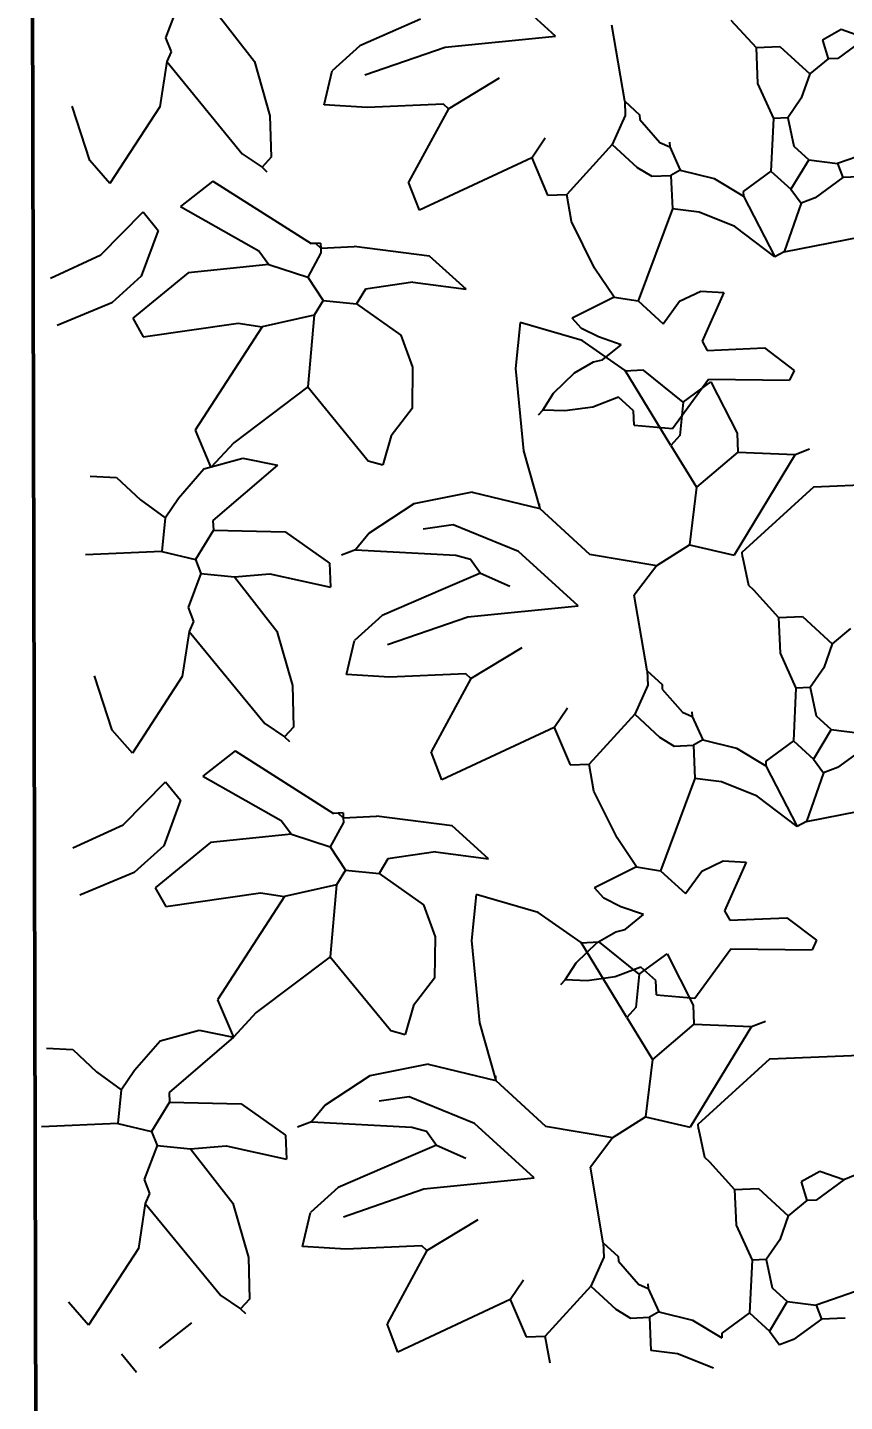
# Model space of a CAD drawing. Header units: inches. Extents: x 745 to 1928, y 308 to 2639.
# Drawn here: x 1543.5 to 1598.1, y 2358.7 to 2450.6 of the extents above; entities that cross this region are included whole.
import ezdxf

# ---------------------------------------------------------------- set-up
doc = ezdxf.new("R2010")
doc.units = ezdxf.units.IN
doc.header["$MEASUREMENT"] = 0
for name, color, linetype, lineweight in [('A-WALL-FULL', 7, 'Continuous', 50), ('G-ANNO-DIM', 90, 'Continuous', 18), ('G-HEDGE', 96, 'Continuous', 25)]:
    doc.layers.add(name, color=color, linetype=linetype, lineweight=lineweight)
doc.styles.add('ARIAL', font='arial.ttf')
doc.dimstyles.new('TICK_36', dxfattribs={"dimtxt": 10, "dimasz": 3.6, "dimexe": 1.8, "dimexo": 1.2, "dimgap": 1.8, "dimtad": 0, "dimdec": 0, "dimzin": 0, "dimdsep": 46, "dimtxsty": 'ARIAL', "dimblk": 'OBLIQUE', "dimcen": 1.8, "dimdle": 1.8, "dimclrd": 256, "dimclrt": 256, "dimadec": 0, "dimazin": 0, "dimtfac": 1, "dimtdec": 0, "dimtmove": 1, "dimatfit": 3, "dimldrblk": 'OPEN90', "dimfxl": 1, "dimtfill": 1, "dimtolj": 1, "dimtzin": 0, "dimarcsym": 0})

# ---------------------------------------------------------------- blocks, each defined once
blk = doc.blocks.new('_Oblique')
at = {"color": 0, "linetype": 'ByBlock', "lineweight": -2}
blk.add_line((-0.5, -0.5), (0.5, 0.5), dxfattribs=at)
blk = doc.blocks.new('*D37')
at = {"layer": 'Defpoints', "color": 0, "transparency": 16777216}
for p in [(1543.521, 2608.302), (1920.195, 2609.029), (1544.011, 2354.302)]:
    blk.add_point(p, dxfattribs=at)
at = {"layer": 'G-ANNO-DIM', "lineweight": -2, "transparency": 16777216}
for p, q in [((1920.191, 2610.829), (1920.407, 2498.85)), ((1920.688, 2353.229), (1920.457, 2473.027))]:
    blk.add_line(p, q, dxfattribs=at)
at = {"layer": 'G-ANNO-DIM', "color": 0, "lineweight": -2, "transparency": 16777216}
for p, q in [((1544.721, 2608.304), (1921.995, 2609.032)), ((1545.211, 2354.304), (1922.485, 2355.032))]:
    blk.add_line(p, q, dxfattribs=at)
at = {"layer": 'G-ANNO-DIM', "lineweight": -2, "transparency": 16777216, "xscale": 3.6, "yscale": 3.6, "zscale": 3.6}
for p, rotation in [((1920.195, 2609.029), 90.11050432522009), ((1920.685, 2355.029), 270.1105043252201)]:
    blk.add_blockref('_Oblique', p, dxfattribs=dict(at, rotation=rotation))
at = {"layer": 'G-ANNO-DIM', "transparency": 16777216, "insert": (1920.432, 2485.938), "char_height": 10, "attachment_point": 5, "rotation": 270.1105, "style": 'ARIAL', "bg_fill": 3, "box_fill_scale": 1.25, "bg_fill_color": 256, "bg_fill_true_color": 13158600, "bg_fill_transparency": 0}
blk.add_mtext('\\A1;254', dxfattribs=at)
blk = doc.blocks.new('_Open90')
at = {"color": 0, "linetype": 'ByBlock', "lineweight": -2}
for p, q in [((-0.5, 0.5), (0, 0)), ((0, 0), (-1, 0)), ((0, 0), (-0.5, -0.5))]:
    blk.add_line(p, q, dxfattribs=at)

msp = doc.modelspace()

# ---------------------------------------------------------------- linework, layer by layer
at = {"layer": 'A-WALL-FULL'}
msp.add_line((1544.011, 2354.302), (1543.458, 2608.302), dxfattribs=at)
at = {"layer": 'G-HEDGE'}
for p, q in [((1578.763, 2450.02), (1574.773, 2453.656)), ((1553.553, 2452.178), (1552.695, 2449.907)), ((1555.798, 2451.957), (1558.625, 2448.331)), ((1569.741, 2451.144), (1565.668, 2449.37)), ((1590.491, 2451.091), (1592.168, 2449.249)), ((1583.386, 2445.674), (1582.527, 2450.744)), ((1597.861, 2450.454), (1596.615, 2449.761)), ((1599.482, 2449.886), (1597.861, 2450.454)), ((1552.695, 2449.907), (1553.055, 2448.965)), ((1565.668, 2449.37), (1563.826, 2447.694)), ((1566.019, 2447.424), (1571.392, 2449.291)), ((1571.392, 2449.291), (1578.763, 2450.02)), ((1592.168, 2449.249), (1593.761, 2449.318)), ((1592.168, 2449.249), (1592.267, 2446.855)), ((1593.761, 2449.318), (1595.756, 2447.49)), ((1596.615, 2449.761), (1596.989, 2448.501)), ((1599.482, 2449.886), (1597.626, 2448.529)), ((1552.764, 2448.313), (1552.308, 2445.292)), ((1553.055, 2448.965), (1552.764, 2448.314)), ((1552.764, 2448.314), (1557.821, 2442.149)), ((1558.625, 2448.331), (1559.663, 2444.691)), ((1596.989, 2448.501), (1595.756, 2447.49)), ((1597.626, 2448.529), (1596.989, 2448.501)), ((1563.286, 2445.435), (1563.826, 2447.694)), ((1595.756, 2447.49), (1595.188, 2445.869)), ((1571.597, 2445.16), (1575.019, 2447.224)), ((1592.267, 2446.855), (1593.332, 2444.511)), ((1583.386, 2445.674), (1584.384, 2444.76)), ((1583.386, 2445.674), (1583.428, 2444.718)), ((1595.188, 2445.869), (1594.288, 2444.553)), ((1547.625, 2441.705), (1546.442, 2445.343)), ((1552.308, 2445.292), (1548.97, 2440.168)), ((1559.663, 2444.691), (1559.747, 2441.914)), ((1566.168, 2445.242), (1563.286, 2445.435)), ((1571.265, 2445.464), (1566.168, 2445.242)), ((1571.597, 2445.16), (1568.938, 2440.256)), ((1571.597, 2445.16), (1571.265, 2445.464)), ((1583.428, 2444.718), (1582.555, 2442.765)), ((1584.384, 2444.76), (1584.398, 2444.441)), ((1584.398, 2444.441), (1585.741, 2442.904)), ((1593.332, 2444.511), (1593.167, 2440.992)), ((1594.288, 2444.553), (1593.332, 2444.511)), ((1594.288, 2444.553), (1594.69, 2442.655)), ((1577.167, 2441.891), (1578.067, 2443.207)), ((1585.741, 2442.904), (1586.393, 2442.612)), ((1586.379, 2442.932), (1586.393, 2442.612)), ((1557.821, 2442.149), (1559.137, 2441.249)), ((1559.747, 2441.914), (1559.137, 2441.249)), ((1577.167, 2441.891), (1569.659, 2438.372)), ((1577.167, 2441.891), (1578.234, 2439.384)), ((1582.555, 2442.765), (1579.508, 2439.439)), ((1582.555, 2442.765), (1584.217, 2441.241)), ((1586.393, 2442.612), (1587.099, 2441.048)), ((1594.69, 2442.655), (1595.687, 2441.741)), ((1600.758, 2442.601), (1597.613, 2441.506)), ((1548.969, 2440.168), (1547.625, 2441.705)), ((1559.137, 2441.249), (1559.469, 2440.945)), ((1584.217, 2441.241), (1585.201, 2440.645)), ((1587.099, 2441.048), (1586.476, 2440.701)), ((1587.099, 2441.048), (1589.357, 2440.507)), ((1593.167, 2440.992), (1591.311, 2439.635)), ((1593.167, 2440.992), (1594.496, 2439.774)), ((1595.687, 2441.741), (1594.496, 2439.774)), ((1595.687, 2441.741), (1597.613, 2441.506)), ((1597.613, 2441.506), (1597.974, 2440.564)), ((1555.848, 2440.323), (1553.687, 2438.633)), ((1555.848, 2440.323), (1562.414, 2436.141)), ((1569.659, 2438.372), (1568.938, 2440.256)), ((1585.201, 2440.645), (1586.476, 2440.701)), ((1586.476, 2440.701), (1586.573, 2438.471)), ((1589.357, 2440.507), (1591.325, 2439.317)), ((1597.974, 2440.564), (1596.118, 2439.206)), ((1599.566, 2440.634), (1597.974, 2440.564)), ((1578.234, 2439.384), (1579.508, 2439.439)), ((1579.829, 2437.621), (1579.508, 2439.439)), ((1591.311, 2439.635), (1591.325, 2439.317)), ((1591.325, 2439.317), (1593.417, 2435.257)), ((1594.496, 2439.774), (1595.176, 2438.846)), ((1596.118, 2439.206), (1595.176, 2438.846)), ((1548.36, 2435.383), (1551.181, 2438.258)), ((1551.181, 2438.258), (1552.193, 2437.026)), ((1553.687, 2438.633), (1558.924, 2435.669)), ((1586.573, 2438.471), (1584.288, 2432.306)), ((1588.362, 2438.239), (1586.573, 2438.471)), ((1590.749, 2437.298), (1588.362, 2438.239)), ((1595.176, 2438.846), (1594.039, 2435.604)), ((1581.372, 2434.494), (1579.829, 2437.621)), ((1593.417, 2435.257), (1590.749, 2437.298)), ((1552.193, 2437.026), (1551.061, 2433.965)), ((1594.039, 2435.604), (1600.37, 2436.838)), ((1558.924, 2435.669), (1559.602, 2434.741)), ((1563.079, 2435.531), (1562.193, 2433.896)), ((1562.733, 2436.155), (1562.414, 2436.141)), ((1563.052, 2436.169), (1562.733, 2436.155)), ((1562.733, 2436.155), (1563.066, 2435.849)), ((1563.052, 2436.169), (1563.066, 2435.849)), ((1563.066, 2435.849), (1565.295, 2435.947)), ((1563.066, 2435.849), (1563.079, 2435.531)), ((1570.343, 2435.303), (1565.295, 2435.947)), ((1594.039, 2435.604), (1593.417, 2435.257)), ((1544.989, 2433.838), (1548.36, 2435.383)), ((1559.602, 2434.741), (1554.2, 2434.186)), ((1559.602, 2434.741), (1562.193, 2433.896)), ((1572.784, 2433.106), (1570.343, 2435.303)), ((1551.061, 2433.965), (1549.086, 2432.189)), ((1554.2, 2434.186), (1550.502, 2431.152)), ((1562.193, 2433.896), (1563.218, 2432.345)), ((1582.681, 2432.555), (1581.372, 2434.494)), ((1566.058, 2433.107), (1565.462, 2432.123)), ((1569.23, 2433.565), (1566.058, 2433.107)), ((1569.23, 2433.565), (1572.784, 2433.106)), ((1587.039, 2432.284), (1588.475, 2432.961)), ((1588.475, 2432.961), (1590.009, 2432.875)), ((1590.009, 2432.875), (1588.555, 2429.619)), ((1549.086, 2432.189), (1545.447, 2430.666)), ((1563.218, 2432.345), (1562.622, 2431.362)), ((1563.218, 2432.345), (1565.462, 2432.123)), ((1565.462, 2432.123), (1568.427, 2430.018)), ((1582.681, 2432.555), (1579.869, 2431.156)), ((1582.681, 2432.555), (1584.288, 2432.306)), ((1584.288, 2432.306), (1585.951, 2430.782)), ((1585.951, 2430.782), (1587.039, 2432.284)), ((1550.502, 2431.152), (1551.194, 2429.906)), ((1562.622, 2431.362), (1559.146, 2430.571)), ((1562.622, 2431.362), (1562.194, 2426.555)), ((1576.387, 2430.873), (1576.082, 2427.788)), ((1580.544, 2429.672), (1576.387, 2430.873)), ((1580.493, 2430.463), (1579.869, 2431.156)), ((1551.194, 2429.906), (1557.539, 2430.82)), ((1559.146, 2430.571), (1554.659, 2423.672)), ((1557.539, 2430.82), (1559.146, 2430.571)), ((1568.427, 2430.018), (1569.201, 2427.882)), ((1581.631, 2429.898), (1580.493, 2430.463)), ((1583.417, 2427.647), (1580.544, 2429.672)), ((1583.139, 2429.383), (1581.631, 2429.898)), ((1581.906, 2428.372), (1583.139, 2429.383)), ((1588.555, 2429.619), (1588.902, 2428.996)), ((1588.902, 2428.996), (1592.725, 2429.163)), ((1592.725, 2429.163), (1594.706, 2427.653)), ((1580.036, 2427.495), (1581.294, 2428.225)), ((1581.294, 2428.225), (1581.906, 2428.372)), ((1569.201, 2427.882), (1569.175, 2425.117)), ((1576.082, 2427.788), (1576.615, 2422.283)), ((1578.629, 2426.143), (1580.036, 2427.495)), ((1584.65, 2427.669), (1583.375, 2427.613)), ((1586.465, 2422.64), (1583.417, 2427.647)), ((1587.296, 2425.549), (1584.65, 2427.669)), ((1594.706, 2427.653), (1594.415, 2427.002)), ((1562.194, 2426.555), (1557.249, 2422.828)), ((1562.194, 2426.555), (1566.24, 2421.623)), ((1586.575, 2423.787), (1588.985, 2427.084)), ((1587.296, 2425.549), (1589.152, 2426.908)), ((1588.985, 2427.084), (1594.415, 2427.002)), ((1589.152, 2426.908), (1590.898, 2423.472)), ((1577.903, 2425.005), (1578.629, 2426.143)), ((1582.972, 2425.864), (1581.249, 2425.213)), ((1583.97, 2424.95), (1582.972, 2425.864)), ((1587.296, 2425.549), (1587.075, 2423.305)), ((1569.175, 2425.117), (1567.763, 2423.286)), ((1577.903, 2425.005), (1577.598, 2424.672)), ((1579.385, 2424.948), (1577.903, 2425.005)), ((1581.249, 2425.213), (1579.385, 2424.948)), ((1584.012, 2423.994), (1583.97, 2424.95)), ((1554.659, 2423.672), (1555.726, 2421.165)), ((1584.012, 2423.994), (1586.575, 2423.787)), ((1557.249, 2422.828), (1555.726, 2421.165)), ((1567.763, 2423.286), (1567.21, 2421.347)), ((1587.075, 2423.305), (1586.465, 2422.64)), ((1586.465, 2422.64), (1588.184, 2419.842)), ((1590.898, 2423.472), (1590.954, 2422.198)), ((1555.257, 2421.071), (1557.863, 2421.799)), ((1557.863, 2421.799), (1560.165, 2421.319)), ((1576.615, 2422.283), (1577.711, 2418.428)), ((1590.954, 2422.198), (1588.184, 2419.842)), ((1594.791, 2422.045), (1590.712, 2415.312)), ((1590.954, 2422.198), (1594.791, 2422.045)), ((1594.791, 2422.045), (1595.733, 2422.406)), ((1553.558, 2419.115), (1555.257, 2421.071)), ((1560.165, 2421.319), (1555.858, 2417.62)), ((1566.24, 2421.623), (1567.21, 2421.347)), ((1547.655, 2420.586), (1549.418, 2420.509)), ((1549.418, 2420.509), (1551.01, 2419.004)), ((1588.184, 2419.842), (1587.713, 2415.991)), ((1591.246, 2415.507), (1596.035, 2419.865)), ((1596.035, 2419.865), (1606.358, 2420.315)), ((1551.01, 2419.004), (1552.658, 2417.799)), ((1552.658, 2417.799), (1553.558, 2419.115)), ((1573.195, 2419.508), (1569.294, 2418.739)), ((1573.195, 2419.508), (1577.711, 2418.428)), ((1569.294, 2418.739), (1566.301, 2416.766)), ((1577.711, 2418.428), (1577.697, 2418.747)), ((1577.711, 2418.428), (1581.036, 2415.381)), ((1552.658, 2417.799), (1552.437, 2415.556)), ((1555.858, 2417.62), (1555.886, 2416.983)), ((1571.912, 2417.334), (1569.911, 2417.042)), ((1576.275, 2415.551), (1571.912, 2417.334)), ((1555.886, 2416.983), (1554.694, 2415.015)), ((1555.886, 2416.983), (1560.679, 2416.873)), ((1560.679, 2416.873), (1563.644, 2414.767)), ((1566.301, 2416.766), (1565.383, 2415.656)), ((1552.437, 2415.556), (1547.339, 2415.333)), ((1552.437, 2415.556), (1554.694, 2415.015)), ((1565.383, 2415.656), (1564.441, 2415.296)), ((1565.383, 2415.656), (1572.101, 2415.31)), ((1572.101, 2415.31), (1573.071, 2415.034)), ((1580.265, 2411.915), (1576.275, 2415.551)), ((1581.036, 2415.381), (1585.538, 2414.62)), ((1585.538, 2414.62), (1587.713, 2415.991)), ((1587.713, 2415.991), (1590.712, 2415.312)), ((1591.259, 2415.188), (1591.246, 2415.507)), ((1554.694, 2415.015), (1555.055, 2414.073)), ((1563.644, 2414.767), (1563.713, 2413.174)), ((1573.071, 2415.034), (1573.749, 2414.106)), ((1585.538, 2414.62), (1584.028, 2412.638)), ((1591.259, 2415.188), (1591.661, 2413.29)), ((1555.055, 2414.073), (1554.197, 2411.802)), ((1555.055, 2414.073), (1557.299, 2413.852)), ((1557.299, 2413.852), (1559.667, 2414.045)), ((1557.299, 2413.852), (1560.127, 2410.226)), ((1559.667, 2414.045), (1563.713, 2413.174)), ((1573.749, 2414.106), (1571.243, 2413.039)), ((1573.749, 2414.106), (1575.703, 2413.233)), ((1571.243, 2413.039), (1567.17, 2411.265)), ((1584.888, 2407.569), (1584.028, 2412.638)), ((1591.661, 2413.29), (1591.993, 2412.986)), ((1591.993, 2412.986), (1593.67, 2411.144)), ((1554.197, 2411.802), (1554.557, 2410.86)), ((1572.894, 2411.186), (1580.265, 2411.915)), ((1554.557, 2410.86), (1554.266, 2410.208)), ((1567.17, 2411.265), (1565.328, 2409.589)), ((1567.521, 2409.319), (1572.894, 2411.186)), ((1593.67, 2411.144), (1595.263, 2411.213)), ((1593.67, 2411.144), (1593.769, 2408.75)), ((1595.263, 2411.213), (1597.258, 2409.385)), ((1554.266, 2410.208), (1553.81, 2407.187)), ((1554.266, 2410.208), (1559.323, 2404.044)), ((1560.127, 2410.226), (1561.165, 2406.586)), ((1598.491, 2410.396), (1597.258, 2409.385)), ((1564.788, 2407.33), (1565.328, 2409.589)), ((1573.099, 2407.055), (1576.521, 2409.119)), ((1597.258, 2409.385), (1596.69, 2407.764)), ((1593.769, 2408.75), (1594.834, 2406.406)), ((1549.127, 2403.6), (1547.944, 2407.238)), ((1553.81, 2407.187), (1550.472, 2402.063)), ((1567.67, 2407.137), (1564.788, 2407.33)), ((1572.767, 2407.359), (1567.67, 2407.137)), ((1573.099, 2407.055), (1570.44, 2402.151)), ((1573.099, 2407.055), (1572.767, 2407.359)), ((1584.888, 2407.569), (1585.886, 2406.655)), ((1584.888, 2407.569), (1584.93, 2406.613)), ((1596.69, 2407.764), (1595.79, 2406.448)), ((1561.165, 2406.586), (1561.249, 2403.809)), ((1584.93, 2406.613), (1584.057, 2404.66)), ((1585.886, 2406.655), (1585.9, 2406.335)), ((1585.9, 2406.335), (1587.243, 2404.799)), ((1594.834, 2406.406), (1594.669, 2402.887)), ((1595.79, 2406.448), (1594.834, 2406.406)), ((1595.79, 2406.448), (1596.192, 2404.55)), ((1578.669, 2403.786), (1579.569, 2405.102)), ((1584.057, 2404.66), (1581.01, 2401.334)), ((1584.057, 2404.66), (1585.719, 2403.136)), ((1587.243, 2404.799), (1587.895, 2404.507)), ((1587.881, 2404.826), (1587.895, 2404.507)), ((1587.895, 2404.507), (1588.601, 2402.943)), ((1596.192, 2404.55), (1597.189, 2403.636)), ((1550.471, 2402.063), (1549.127, 2403.6)), ((1559.323, 2404.044), (1560.639, 2403.144)), ((1561.249, 2403.809), (1560.639, 2403.144)), ((1578.669, 2403.786), (1571.161, 2400.267)), ((1578.669, 2403.786), (1579.736, 2401.279)), ((1597.189, 2403.636), (1595.998, 2401.669)), ((1597.189, 2403.636), (1599.115, 2403.401)), ((1560.639, 2403.144), (1560.971, 2402.84)), ((1585.719, 2403.136), (1586.703, 2402.54)), ((1586.703, 2402.54), (1587.978, 2402.596)), ((1588.601, 2402.943), (1587.978, 2402.596)), ((1587.978, 2402.596), (1588.075, 2400.366)), ((1588.601, 2402.943), (1590.859, 2402.402)), ((1590.859, 2402.402), (1592.826, 2401.212)), ((1594.669, 2402.887), (1592.813, 2401.53)), ((1594.669, 2402.887), (1595.998, 2401.669)), ((1599.476, 2402.459), (1597.619, 2401.101)), ((1557.35, 2402.218), (1555.189, 2400.528)), ((1557.35, 2402.218), (1563.916, 2398.036)), ((1571.161, 2400.267), (1570.44, 2402.151)), ((1592.813, 2401.53), (1592.826, 2401.212)), ((1595.998, 2401.669), (1596.678, 2400.741)), ((1555.189, 2400.528), (1560.426, 2397.564)), ((1579.736, 2401.279), (1581.01, 2401.334)), ((1581.331, 2399.516), (1581.01, 2401.334)), ((1592.826, 2401.212), (1594.919, 2397.152)), ((1596.678, 2400.741), (1595.541, 2397.499)), ((1597.619, 2401.101), (1596.678, 2400.741)), ((1549.862, 2397.278), (1552.683, 2400.153)), ((1552.683, 2400.153), (1553.695, 2398.921)), ((1588.075, 2400.366), (1585.79, 2394.201)), ((1589.864, 2400.133), (1588.075, 2400.366)), ((1592.251, 2399.193), (1589.864, 2400.133)), ((1553.695, 2398.921), (1552.563, 2395.86)), ((1582.874, 2396.389), (1581.331, 2399.516)), ((1594.919, 2397.152), (1592.251, 2399.193)), ((1595.541, 2397.499), (1601.872, 2398.733)), ((1564.235, 2398.05), (1563.916, 2398.036)), ((1564.554, 2398.064), (1564.235, 2398.05)), ((1564.235, 2398.05), (1564.567, 2397.744)), ((1564.554, 2398.064), (1564.567, 2397.744)), ((1564.567, 2397.744), (1566.797, 2397.842)), ((1571.845, 2397.198), (1566.797, 2397.842)), ((1546.491, 2395.733), (1549.862, 2397.278)), ((1560.426, 2397.564), (1561.104, 2396.636)), ((1564.581, 2397.426), (1563.695, 2395.791)), ((1564.567, 2397.744), (1564.581, 2397.426)), ((1574.286, 2395.001), (1571.845, 2397.198)), ((1595.541, 2397.499), (1594.919, 2397.152)), ((1555.702, 2396.081), (1552.004, 2393.047)), ((1561.104, 2396.636), (1555.702, 2396.081)), ((1561.104, 2396.636), (1563.695, 2395.791)), ((1584.183, 2394.45), (1582.874, 2396.389)), ((1552.563, 2395.86), (1550.588, 2394.084)), ((1563.695, 2395.791), (1564.72, 2394.24)), ((1567.56, 2395.002), (1566.964, 2394.018)), ((1570.732, 2395.46), (1567.56, 2395.002)), ((1570.732, 2395.46), (1574.286, 2395.001)), ((1550.588, 2394.084), (1546.949, 2392.561)), ((1564.72, 2394.24), (1564.124, 2393.257)), ((1564.72, 2394.24), (1566.964, 2394.018)), ((1584.183, 2394.45), (1581.371, 2393.051)), ((1584.183, 2394.45), (1585.79, 2394.201)), ((1585.79, 2394.201), (1587.453, 2392.677)), ((1587.453, 2392.677), (1588.541, 2394.179)), ((1588.541, 2394.179), (1589.977, 2394.856)), ((1589.977, 2394.856), (1591.511, 2394.77)), ((1591.511, 2394.77), (1590.056, 2391.514)), ((1564.124, 2393.257), (1560.648, 2392.466)), ((1564.124, 2393.257), (1563.696, 2388.45)), ((1566.964, 2394.018), (1569.929, 2391.913)), ((1552.004, 2393.047), (1552.696, 2391.801)), ((1552.696, 2391.801), (1559.041, 2392.715)), ((1560.648, 2392.466), (1556.161, 2385.567)), ((1559.041, 2392.715), (1560.648, 2392.466)), ((1573.449, 2392.614), (1573.144, 2389.53)), ((1577.606, 2391.413), (1573.449, 2392.614)), ((1581.995, 2392.358), (1581.371, 2393.051)), ((1583.133, 2391.793), (1581.995, 2392.358)), ((1569.929, 2391.913), (1570.703, 2389.777)), ((1580.479, 2389.389), (1577.606, 2391.413)), ((1584.641, 2391.278), (1583.133, 2391.793)), ((1590.056, 2391.514), (1590.404, 2390.891)), ((1583.407, 2390.267), (1584.641, 2391.278)), ((1590.404, 2390.891), (1594.227, 2391.057)), ((1594.227, 2391.057), (1596.208, 2389.547)), ((1570.703, 2389.777), (1570.677, 2387.012)), ((1573.144, 2389.53), (1573.677, 2384.025)), ((1581.538, 2389.389), (1582.796, 2390.12)), ((1582.796, 2390.12), (1583.407, 2390.267)), ((1596.208, 2389.547), (1595.916, 2388.897)), ((1580.131, 2388.038), (1581.538, 2389.389)), ((1581.712, 2389.41), (1580.438, 2389.354)), ((1583.528, 2384.381), (1580.479, 2389.389)), ((1584.358, 2387.29), (1581.712, 2389.41)), ((1584.358, 2387.29), (1586.214, 2388.649)), ((1586.214, 2388.649), (1587.961, 2385.213)), ((1588.077, 2385.682), (1590.487, 2388.979)), ((1590.487, 2388.979), (1595.916, 2388.897)), ((1563.696, 2388.45), (1558.751, 2384.723)), ((1563.696, 2388.45), (1567.742, 2383.518)), ((1579.405, 2386.9), (1580.131, 2388.038)), ((1584.474, 2387.759), (1582.751, 2387.108)), ((1585.472, 2386.845), (1584.474, 2387.759)), ((1570.677, 2387.012), (1569.265, 2385.181)), ((1579.405, 2386.9), (1579.1, 2386.567)), ((1580.887, 2386.843), (1579.405, 2386.9)), ((1582.751, 2387.108), (1580.887, 2386.843)), ((1584.358, 2387.29), (1584.137, 2385.046)), ((1585.514, 2385.889), (1585.472, 2386.845)), ((1585.514, 2385.889), (1588.077, 2385.682)), ((1556.161, 2385.567), (1557.228, 2383.06)), ((1569.265, 2385.181), (1568.711, 2383.242)), ((1584.137, 2385.046), (1583.528, 2384.381)), ((1587.961, 2385.213), (1588.016, 2383.939)), ((1558.751, 2384.723), (1557.228, 2383.06)), ((1573.677, 2384.025), (1574.774, 2380.169)), ((1583.528, 2384.381), (1585.246, 2381.583)), ((1591.853, 2383.787), (1592.795, 2384.147)), ((1552.319, 2382.812), (1554.926, 2383.54)), ((1557.228, 2383.06), (1552.921, 2379.361)), ((1554.926, 2383.54), (1557.228, 2383.06)), ((1567.742, 2383.518), (1568.711, 2383.242)), ((1588.016, 2383.939), (1585.246, 2381.583)), ((1591.853, 2383.787), (1587.774, 2377.053)), ((1588.016, 2383.939), (1591.853, 2383.787)), ((1544.718, 2382.327), (1546.48, 2382.25)), ((1546.48, 2382.25), (1548.072, 2380.745)), ((1550.62, 2380.856), (1552.319, 2382.812)), ((1570.257, 2381.25), (1566.356, 2380.48)), ((1570.257, 2381.25), (1574.774, 2380.169)), ((1585.246, 2381.583), (1584.775, 2377.732)), ((1588.308, 2377.248), (1593.098, 2381.607)), ((1593.098, 2381.607), (1603.42, 2382.057)), ((1548.072, 2380.745), (1549.72, 2379.541)), ((1549.72, 2379.541), (1550.62, 2380.856)), ((1566.356, 2380.48), (1563.364, 2378.507)), ((1574.774, 2380.169), (1574.76, 2380.488)), ((1549.72, 2379.541), (1549.499, 2377.297)), ((1574.774, 2380.169), (1578.098, 2377.122)), ((1552.948, 2378.724), (1551.757, 2376.757)), ((1552.921, 2379.361), (1552.948, 2378.724)), ((1552.948, 2378.724), (1557.741, 2378.614)), ((1557.741, 2378.614), (1560.706, 2376.508)), ((1563.364, 2378.507), (1562.445, 2377.397)), ((1568.974, 2379.075), (1566.974, 2378.784)), ((1573.338, 2377.292), (1568.974, 2379.075)), ((1582.601, 2376.361), (1584.775, 2377.732)), ((1584.775, 2377.732), (1587.774, 2377.053)), ((1549.499, 2377.297), (1544.402, 2377.075)), ((1549.499, 2377.297), (1551.757, 2376.757)), ((1551.757, 2376.757), (1552.118, 2375.815)), ((1562.445, 2377.397), (1561.503, 2377.037)), ((1562.445, 2377.397), (1569.164, 2377.051)), ((1569.164, 2377.051), (1570.133, 2376.775)), ((1570.133, 2376.775), (1570.812, 2375.847)), ((1577.327, 2373.657), (1573.338, 2377.292)), ((1578.098, 2377.122), (1582.601, 2376.361)), ((1588.322, 2376.929), (1588.308, 2377.248)), ((1588.322, 2376.929), (1588.723, 2375.031)), ((1552.118, 2375.815), (1551.259, 2373.543)), ((1552.118, 2375.815), (1554.361, 2375.594)), ((1554.362, 2375.594), (1556.73, 2375.787)), ((1556.73, 2375.787), (1560.776, 2374.916)), ((1560.706, 2376.508), (1560.776, 2374.916)), ((1570.812, 2375.847), (1568.305, 2374.78)), ((1570.812, 2375.847), (1572.765, 2374.974)), ((1582.601, 2376.361), (1581.091, 2374.38)), ((1554.362, 2375.593), (1557.189, 2371.968)), ((1568.305, 2374.78), (1564.232, 2373.006)), ((1588.723, 2375.031), (1589.056, 2374.727)), ((1601.495, 2374.95), (1598.047, 2373.523)), ((1581.951, 2369.31), (1581.091, 2374.38)), ((1589.056, 2374.727), (1590.732, 2372.885)), ((1596.426, 2374.091), (1595.179, 2373.398)), ((1598.047, 2373.523), (1596.426, 2374.091)), ((1551.259, 2373.543), (1551.619, 2372.601)), ((1564.232, 2373.006), (1562.39, 2371.33)), ((1569.956, 2372.927), (1577.327, 2373.657)), ((1590.732, 2372.885), (1592.326, 2372.954)), ((1592.326, 2372.954), (1594.321, 2371.126)), ((1595.179, 2373.398), (1595.553, 2372.137)), ((1598.047, 2373.523), (1596.191, 2372.165)), ((1551.619, 2372.601), (1551.329, 2371.95)), ((1564.583, 2371.06), (1569.956, 2372.927)), ((1590.732, 2372.885), (1590.831, 2370.491)), ((1595.553, 2372.137), (1594.321, 2371.126)), ((1596.191, 2372.165), (1595.553, 2372.137)), ((1551.328, 2371.949), (1550.872, 2368.928)), ((1551.329, 2371.95), (1556.385, 2365.786)), ((1557.189, 2371.968), (1558.228, 2368.327)), ((1561.851, 2369.072), (1562.39, 2371.33)), ((1594.321, 2371.126), (1593.753, 2369.505)), ((1570.161, 2368.796), (1573.583, 2370.861)), ((1590.831, 2370.491), (1591.897, 2368.147)), ((1581.951, 2369.31), (1582.948, 2368.396)), ((1581.951, 2369.31), (1581.992, 2368.354)), ((1593.753, 2369.505), (1592.852, 2368.189)), ((1550.872, 2368.928), (1547.534, 2363.804)), ((1564.732, 2368.878), (1561.851, 2369.072)), ((1569.829, 2369.1), (1564.732, 2368.878)), ((1570.161, 2368.796), (1567.502, 2363.892)), ((1570.161, 2368.796), (1569.829, 2369.1)), ((1581.992, 2368.354), (1581.12, 2366.401)), ((1582.948, 2368.396), (1582.962, 2368.077)), ((1558.228, 2368.327), (1558.311, 2365.551)), ((1582.962, 2368.077), (1584.305, 2366.54)), ((1591.897, 2368.147), (1591.731, 2364.628)), ((1592.852, 2368.189), (1591.897, 2368.147)), ((1592.852, 2368.189), (1593.254, 2366.291)), ((1575.731, 2365.527), (1576.631, 2366.843)), ((1584.305, 2366.54), (1584.957, 2366.248)), ((1584.943, 2366.568), (1584.957, 2366.248)), ((1556.385, 2365.786), (1557.701, 2364.885)), ((1581.12, 2366.401), (1578.072, 2363.075)), ((1581.12, 2366.401), (1582.782, 2364.877)), ((1584.957, 2366.248), (1585.663, 2364.684)), ((1593.254, 2366.291), (1594.251, 2365.377)), ((1599.322, 2366.237), (1596.177, 2365.142)), ((1547.533, 2363.804), (1546.19, 2365.341)), ((1558.311, 2365.551), (1557.701, 2364.885)), ((1557.701, 2364.885), (1558.033, 2364.581)), ((1575.731, 2365.527), (1568.223, 2362.008)), ((1575.731, 2365.527), (1576.798, 2363.02)), ((1582.782, 2364.877), (1583.765, 2364.281)), ((1585.663, 2364.684), (1585.04, 2364.337)), ((1585.663, 2364.684), (1587.922, 2364.143)), ((1594.251, 2365.377), (1593.061, 2363.41)), ((1594.251, 2365.377), (1596.177, 2365.142)), ((1596.177, 2365.142), (1596.538, 2364.2)), ((1554.412, 2363.959), (1552.251, 2362.269)), ((1568.223, 2362.008), (1567.502, 2363.892)), ((1583.765, 2364.281), (1585.04, 2364.337)), ((1585.04, 2364.337), (1585.138, 2362.107)), ((1587.922, 2364.143), (1589.889, 2362.953)), ((1591.731, 2364.628), (1589.875, 2363.271)), ((1591.731, 2364.628), (1593.061, 2363.41)), ((1596.538, 2364.2), (1594.682, 2362.842)), ((1598.13, 2364.27), (1596.538, 2364.2)), ((1576.798, 2363.02), (1578.072, 2363.075)), ((1578.393, 2361.257), (1578.072, 2363.075)), ((1589.875, 2363.271), (1589.889, 2362.953)), ((1593.061, 2363.41), (1593.74, 2362.482)), ((1594.682, 2362.842), (1593.74, 2362.482)), ((1586.927, 2361.875), (1585.138, 2362.107)), ((1549.746, 2361.894), (1550.757, 2360.662)), ((1589.313, 2360.934), (1586.927, 2361.875))]:
    msp.add_line(p, q, dxfattribs=at)
for centre in [(1596.035, 2419.865), (1593.098, 2381.607)]:
    msp.add_arc(centre, 0.0000399, 92.84952, 132.6525, dxfattribs=at)

# ---------------------------------------------------------------- next in the draw order: dimensions: what is measured, and where the dimension line sits
at = {"layer": 'G-ANNO-DIM'}
dim = msp.add_linear_dim(base=(1920.195, 2609.029), p1=(1544.011, 2354.302), p2=(1543.521, 2608.302), angle=90.1105, dimstyle='TICK_36', override={"dimtmove": 0}, dxfattribs=at)
dim.commit()
dim.dimension.update_dxf_attribs({"geometry": '*D37', "text_midpoint": (1920.432, 2485.938), "dimtype": 161})

doc.saveas('drawing.dxf')
